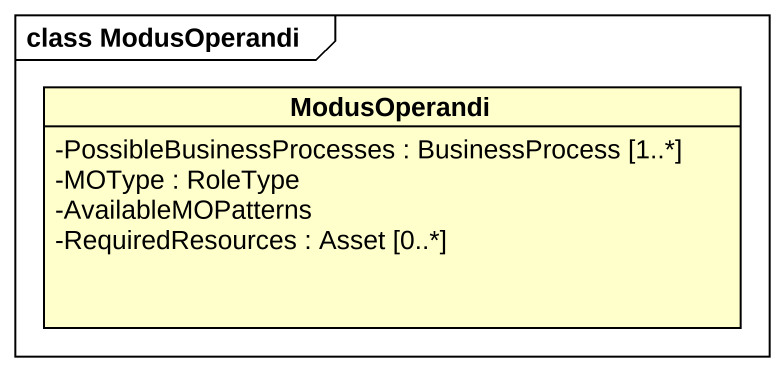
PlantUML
@startuml
mainframe class ModusOperandi
hide circle
hide empty members
skinparam classAttributeIconSize 0
class ModusOperandi {
  -PossibleBusinessProcesses : BusinessProcess [1..*]
  -MOType : RoleType
  -AvailableMOPatterns
  -RequiredResources : Asset [0..*]
}
@enduml
